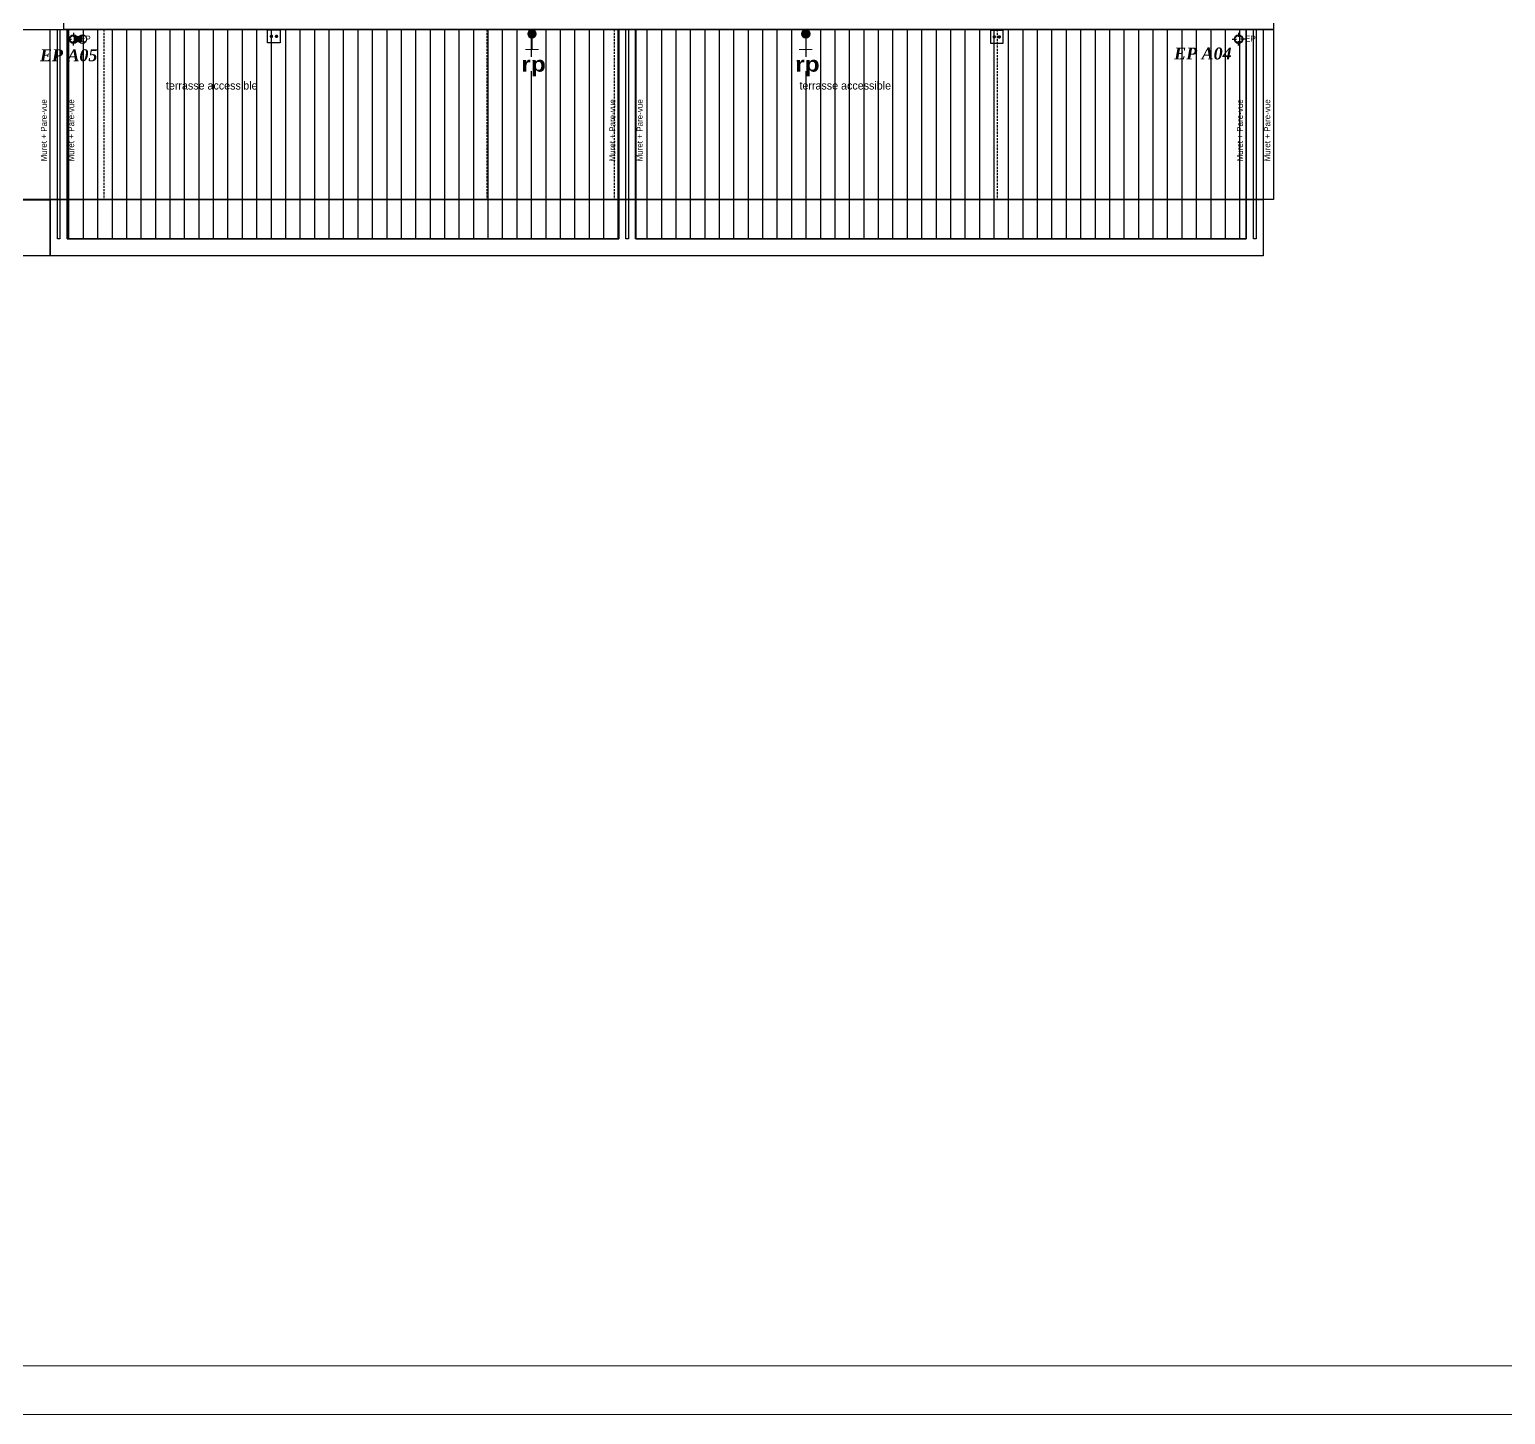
# Model space of a CAD drawing. Header units: centimetres. Extents: x 2648 to 12729, y 1890 to 6224.
# Drawn here: x 6176 to 7911, y 1890 to 3517 of the extents above; entities that cross this region are included whole.
import ezdxf

# ---------------------------------------------------------------- set-up
doc = ezdxf.new("R2010")
doc.units = ezdxf.units.CM
doc.linetypes.add('prlm_ep', pattern=[2.5, 1.25, -0.25, 0.25, -0.25, 0.25, -0.25])
doc.linetypes.add('Style de ligne -13', pattern=[0.147638, 0.098425, -0.049213])
for name, color, linetype in [('B GÈnÈral_Hatch', 252, 'Continuous'), ('B Général', 252, 'Continuous'), ('C ANNOTATIONS-prestations', 252, 'Continuous'), ('C ANNOTATIONS-texte', 252, 'Continuous'), ('prlm-EAU-EF', 161, 'Continuous'), ('prlm-EAU-EPEXT', 145, 'Continuous')]:
    doc.layers.add(name, color=color, linetype=linetype)
doc.layers.add('prlm-ELEC-CFO', color=10, linetype='Continuous', lineweight=25)
doc.layers.add('prlm-ZCARTOUCHE', color=181, linetype='Continuous', lineweight=13)
doc.layers.add('prlm-ZEROPLOT', color=254, linetype='Continuous', plot=False)
doc.styles.add('Eurostile', font='Eurosti.TTF')
doc.styles.add('prlm-eau-ef', font='ariblk.ttf', dxfattribs={"height": 18})
doc.styles.add('prlm-eau-ep', font='timesbi.ttf', dxfattribs={"height": 18})
pattern_1 = [(90, (0, 0), (17, 0), [])]

# ---------------------------------------------------------------- blocks, each defined once
blk = doc.blocks.new('A 80.EP')
at = {"layer": 'B Général', "linetype": 'Continuous'}
for p, q in [((-7.5, 0), (-2.5, 0)), ((0, 7.5), (0, 2.5)), ((7.5, 0), (2.5, 0)), ((0, -7.5), (0, -2.5))]:
    blk.add_line(p, q, dxfattribs=at)
at = {"layer": 'B Général', "linetype": 'Continuous', "flags": 128}
for points in [[(-5, 0, -1), (5, 0, -1)], [(-4.3, 0, -1), (4.3, 0, -1)]]:
    blk.add_lwpolyline(points, format="xyb", close=True, dxfattribs=at)
at = {"layer": 'C ANNOTATIONS-prestations', "insert": (7.5, 4), "char_height": 7.06, "attachment_point": 1, "line_spacing_factor": 0.894142, "style": 'Eurostile'}
blk.add_mtext('EP', dxfattribs=at)
blk = doc.blocks.new('xi.epext')
at = {"layer": 'prlm-EAU-EPEXT', "color": 0, "linetype": 'ByBlock', "lineweight": -2}
blk.add_circle((0, 0), 5, dxfattribs=at)
blk = doc.blocks.new('xi.PC-EXT')
at = {"layer": 'prlm-ELEC-CFO', "color": 0, "linetype": 'ByBlock', "lineweight": -2, "flags": 128}
blk.add_lwpolyline([(-7.5, 7.5), (7.5, 7.5), (7.5, -7.5), (-7.5, -7.5)], close=True, dxfattribs=at)
at = {"layer": 'prlm-ELEC-CFO', "color": 0, "linetype": 'ByBlock', "lineweight": 5, "const_width": 2}
for points in [[(-4, 0, 1), (-2, 0, 1)], [(2, 0, 1), (4, 0, 1)]]:
    blk.add_lwpolyline(points, format="xyb", close=True, dxfattribs=at)
blk = doc.blocks.new('xi.rp')
at = {"layer": 'prlm-EAU-EF', "lineweight": 5}
h = blk.add_hatch(color=0, dxfattribs=at)
edge = h.paths.add_edge_path()
edge.add_arc((0, 5), 5, 0, 360)
at = {"layer": 'prlm-EAU-EF', "color": 0, "const_width": 1, "flags": 128}
blk.add_lwpolyline([(-7.8, 23.5), (7.8, 23.5)], dxfattribs=at)
at = {"layer": 'prlm-EAU-EF', "color": 0, "flags": 128}
blk.add_lwpolyline([(0, 5), (0, 23.5)], dxfattribs=at)
at = {"layer": 'prlm-EAU-EF', "color": 0, "lineweight": 5}
blk.add_circle((0, 5), 5, dxfattribs=at)

msp = doc.modelspace()

# ---------------------------------------------------------------- hatches: boundary and pattern name
at = {"layer": 'B GÈnÈral_Hatch', "linetype": 'Continuous'}
h = msp.add_hatch(dxfattribs=at)
h.set_pattern_fill('BARDAGE BOIS-2', color=256, style=0, pattern_type=2)
h.set_pattern_definition(pattern_1)
h.paths.add_polyline_path([(6219.948, 3517.389), (6868.485, 3517.389), (6868.485, 3271.389), (6219.948, 3271.389)])
h = msp.add_hatch(dxfattribs=at)
h.set_pattern_fill('BARDAGE BOIS-2', color=256, style=0, pattern_type=2)
h.set_pattern_definition(pattern_1)
h.paths.add_polyline_path([(6888.341, 3517.389), (7606.484, 3517.389), (7606.484, 3271.389), (6888.341, 3271.389)])

# ---------------------------------------------------------------- linework, layer by layer
at = {"layer": 'B Général', "linetype": 'Continuous', "flags": 128}
for points in [[(6199.948, 3251.389), (6199.948, 3517.389), (6219.948, 3517.389), (6219.948, 3271.389), (6868.485, 3271.389), (6868.485, 3517.389), (6888.485, 3517.389), (6888.485, 3271.389), (7606.484, 3271.389), (7606.484, 3517.389), (7626.484, 3517.389), (7626.484, 3251.389)], [(6208.388, 3517.389), (6211.388, 3517.389), (6211.388, 3271.427), (6208.388, 3271.427)], [(6219.948, 3517.389), (6868.485, 3517.389), (6868.485, 3271.389), (6219.948, 3271.389)], [(6876.985, 3517.389), (6879.985, 3517.389), (6879.985, 3271.389), (6876.985, 3271.389)], [(6888.341, 3517.389), (7606.484, 3517.389), (7606.484, 3271.389), (6888.341, 3271.389)], [(7614.984, 3517.389), (7617.984, 3517.389), (7617.984, 3271.389), (7614.984, 3271.389)]]:
    msp.add_lwpolyline(points, close=True, dxfattribs=at)
at = {"layer": 'B Général', "linetype": 'Style de ligne -13', "ltscale": 25.4, "flags": 128}
for points in [[(6263.332, 3517.391), (6713.332, 3517.391), (6713.332, 3317.391), (6263.332, 3317.391)], [(6863.485, 3517.389), (7313.485, 3517.389), (7313.485, 3317.391), (6863.485, 3317.391)]]:
    msp.add_lwpolyline(points, close=True, dxfattribs=at)
at = {"layer": 'prlm-EAU-EPEXT', "linetype": 'prlm_ep', "ltscale": 20, "const_width": 7, "flags": 128}
msp.add_lwpolyline([(6227.448, 3506.155), (6237.733, 3506.155)], dxfattribs=at)
at = {"layer": 'prlm-ZEROPLOT'}
for points in [[(6215.888, 4917.389), (7638.484, 4917.389), (7638.484, 3517.389), (6215.888, 3517.389)], [(7638.484, 3317.639), (5203.041, 3317.639), (5203.041, 3517.389), (7638.484, 3517.389)], [(6199.948, 3251.389), (5203.041, 3251.389), (5203.041, 3317.389), (6199.948, 3317.389)], [(7626.484, 3251.389), (6199.948, 3251.389), (6199.948, 3317.639), (7626.484, 3317.639)]]:
    msp.add_lwpolyline(points, close=True, dxfattribs=at)

# ---------------------------------------------------------------- block references
at = {"layer": 'B Général'}
for p in [(6227.448, 3506.155), (7597.5, 3506.155)]:
    msp.add_blockref('A 80.EP', p, dxfattribs=at)
at = {"layer": 'prlm-EAU-EF', "rotation": 180}
for p in [(6766.48, 3517.389), (7088.484, 3517.389)]:
    msp.add_blockref('xi.rp', p, dxfattribs=at)
at = {"layer": 'prlm-EAU-EPEXT'}
for p in [(6227.448, 3506.155), (6237.733, 3506.155), (7597.5, 3506.155)]:
    msp.add_blockref('xi.epext', p, dxfattribs=at)
at = {"layer": 'prlm-ELEC-CFO'}
msp.add_blockref('xi.PC-EXT', (6463.048, 3509.389), dxfattribs=at)
at = {"layer": 'prlm-ELEC-CFO', "xscale": -1, "rotation": 180}
msp.add_blockref('xi.PC-EXT', (7313.081, 3508.75), dxfattribs=at)

# ---------------------------------------------------------------- texts
at = {"layer": 'B Général', "char_height": 7.059, "attachment_point": 1, "rotation": 90, "line_spacing_factor": 0.894142, "style": 'Eurostile'}
for insert in [(6188.922, 3362.305), (6221.064, 3362.305), (6857.519, 3362.305), (6889.66, 3362.305), (7595.519, 3362.305), (7627.66, 3362.305)]:
    msp.add_mtext('Muret + Pare-vue', dxfattribs=dict(at, insert=insert))
at = {"layer": 'C ANNOTATIONS-texte', "char_height": 9.412, "width": 499.86828, "attachment_point": 1, "line_spacing_factor": 0.894142, "style": 'Eurostile'}
for insert in [(6336, 3456.264), (7081, 3456.264)]:
    msp.add_mtext('terrasse accessible ', dxfattribs=dict(at, insert=insert))
at = {"layer": 'prlm-EAU-EPEXT', "char_height": 14, "width": 86.19473, "attachment_point": 1, "style": 'prlm-eau-ep'}
for s, insert in [('EP A05', (6187.888, 3494.153)), ('EP A04', (7521.642, 3496.193))]:
    msp.add_mtext(s, dxfattribs=dict(at, insert=insert))

# ---------------------------------------------------------------- next in the draw order: texts
at = {"layer": 'prlm-EAU-EF', "lineweight": 20, "char_height": 18, "attachment_point": 2, "line_spacing_factor": 0.8, "style": 'prlm-eau-ef', "bg_fill": 3, "box_fill_scale": 0.95, "bg_fill_color": 256, "bg_fill_transparency": 0}
for insert in [(6768.339, 3485.85), (7090.344, 3485.85)]:
    msp.add_mtext('rp', dxfattribs=dict(at, insert=insert))

# ---------------------------------------------------------------- next in the draw order: block references
at = {"layer": 'prlm-EAU-EF', "rotation": 180}
for p in [(6766.48, 3517.389), (7088.484, 3517.389)]:
    msp.add_blockref('xi.rp', p, dxfattribs=at)

# ---------------------------------------------------------------- next in the draw order: texts
at = {"layer": 'prlm-EAU-EF', "lineweight": 20, "char_height": 18, "attachment_point": 2, "line_spacing_factor": 0.8, "style": 'prlm-eau-ef', "bg_fill": 3, "box_fill_scale": 0.95, "bg_fill_color": 256, "bg_fill_transparency": 0}
for insert in [(6768.339, 3485.85), (7090.344, 3485.85)]:
    msp.add_mtext('rp', dxfattribs=dict(at, insert=insert))

# ---------------------------------------------------------------- next in the draw order: linework, layer by layer
at = {"layer": 'prlm-ZCARTOUCHE'}
for points in [[(2648.365, 6222.481), (12729.087, 6222.481), (12729.087, 1889.576), (2648.365, 1889.576)], [(2705.426, 6174.971), (12672.026, 6174.971), (12672.026, 1946.587), (2705.426, 1946.587)]]:
    msp.add_lwpolyline(points, close=True, dxfattribs=at)

doc.saveas('drawing.dxf')
